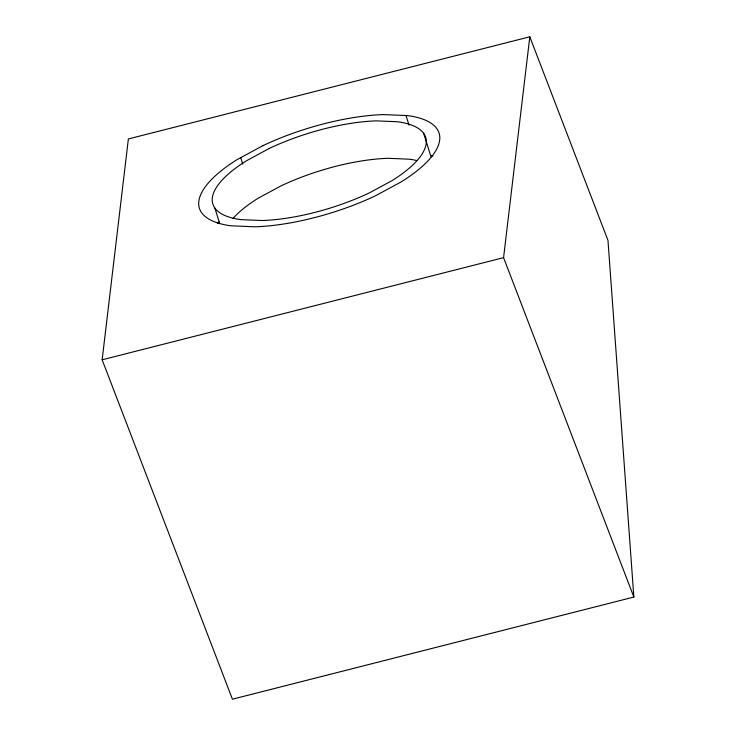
<?xml version="1.0" encoding="UTF-8"?>
<svg xmlns="http://www.w3.org/2000/svg" width="736" height="736" viewBox="0 0 736 736"><rect width="100%" height="100%" fill="white"/><g stroke="black" fill="none" stroke-linecap="round" stroke-linejoin="round"><path stroke-width="1.1" d="M102.148 359.803L128.377 138.948L529.81 36.8L607.982 240.442L633.852 597.052L232.429 699.2L102.148 359.803L503.571 257.655L529.81 36.8M503.571 257.655L633.852 597.052M423.632 133.29L431.011 156.823M406.014 115.524L409.032 125.148M240.746 157.642L242.76 164.054M214.884 208.095L219.576 223.072M232.999 218.482A111.522 38.925 -17.4 0 1 258.216 198.196L281.023 185.868A111.522 38.925 -17.4 0 1 387.992 158.295L409.501 159.206A111.522 38.925 -17.4 0 1 416.668 160.512M217.562 223.523A125.598 43.838 -17.4 0 1 218.877 221.849M430.946 155.397A125.598 43.838 -17.4 0 1 432.98 156.032M262.973 145.627L237.296 159.5A125.598 43.838 -17.4 0 0 230.837 225.796L255.061 226.817A125.598 43.838 -17.4 0 0 375.535 195.767L401.212 181.884A125.598 43.838 -17.4 0 0 407.67 115.598L383.447 114.577A125.598 43.838 -17.4 0 0 262.973 145.627M269.284 148.433L246.486 160.761A111.522 38.925 -17.4 0 0 240.746 219.622L262.255 220.524A111.522 38.925 -17.4 0 0 369.233 192.961L392.03 180.633A111.522 38.925 -17.4 0 0 397.762 121.771L376.252 120.86A111.522 38.925 -17.4 0 0 269.284 148.433"/></g></svg>
